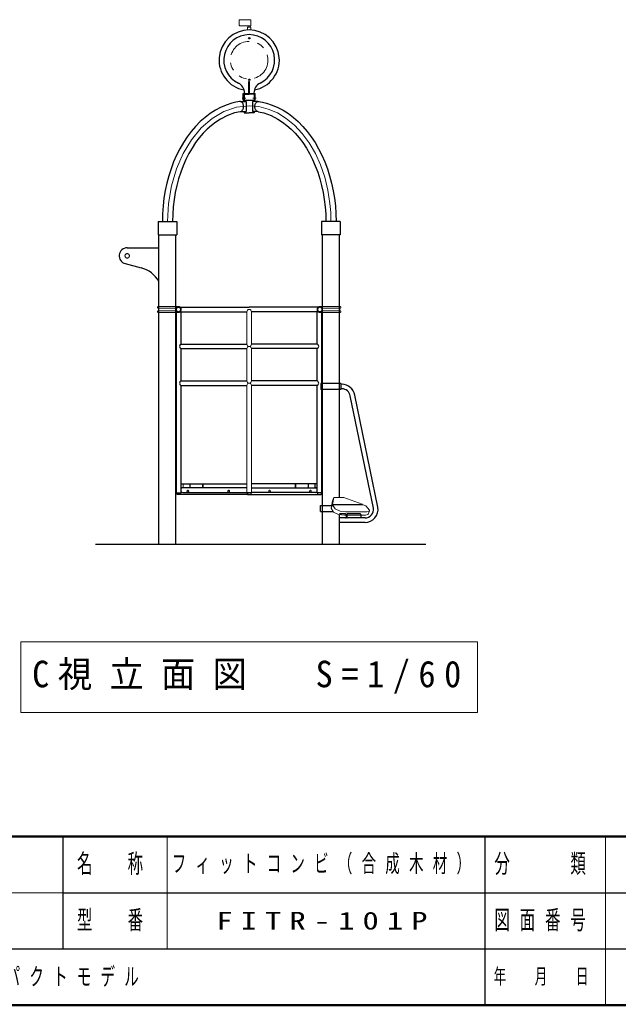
# Model space of a CAD drawing. Units: millimetres on the paper, with parts at other scales. Extents: x -365 to 0, y -26 to 257.
# Drawn here: x -187.8 to -113.4, y 0 to 122.5 of the extents above; entities that cross this region are included whole.
import ezdxf

# ---------------------------------------------------------------- set-up
doc = ezdxf.new("R2010")
doc.units = ezdxf.units.MM
for name, pattern in [('USER1', [4.5, 2.5, -2]), ('USER2', [6, 3, -1, 1, -1]), ('USER3', [8, 3, -1, 1, -1, 1, -1])]:
    doc.linetypes.add(name, pattern=pattern)
doc.layers.add('LY_1', color=7, linetype='Continuous', lineweight=13)
doc.styles.add('ＭＳ ゴシック', font='')
doc.styles.get('ＭＳ ゴシック').set_extended_font_data('MS Gothic')

msp = doc.modelspace()

# ---------------------------------------------------------------- linework, layer by layer
at = {"layer": 'LY_1'}
for p, q in [((-159.143, 122.521), (-160.483, 122.521)), ((-160.533, 121.821), (-160.533, 122.471)), ((-159.143, 121.771), (-160.483, 121.771)), ((-159.509, 121.239), (-159.509, 121.605)), ((-159.093, 121.605), (-159.509, 121.605)), ((-159.426, 121.605), (-159.426, 121.771)), ((-159.176, 121.605), (-159.176, 121.771)), ((-159.093, 121.821), (-159.093, 122.471)), ((-159.093, 121.239), (-159.093, 121.605)), ((-159.594, 86.215), (-159.594, 82.198)), ((-159.028, 86.215), (-159.028, 82.198)), ((-159.594, 77.615), (-159.594, 81.632)), ((-159.028, 77.615), (-159.028, 81.632)), ((-159.594, 77.048), (-159.594, 63.715)), ((-159.028, 77.048), (-159.028, 63.715)), ((-167.527, 64.332), (-167.527, 64.832)), ((-167.501, 64.332), (-167.501, 64.832)), ((-166.704, 64.332), (-166.704, 64.832)), ((-166.652, 64.332), (-166.652, 64.832)), ((-165.129, 64.332), (-165.129, 64.832)), ((-165.029, 64.332), (-165.029, 64.832)), ((-153.593, 64.332), (-153.593, 64.832)), ((-153.493, 64.332), (-153.493, 64.832)), ((-151.97, 64.332), (-151.97, 64.832)), ((-151.918, 64.332), (-151.918, 64.832)), ((-151.12, 64.332), (-151.12, 64.832)), ((-151.095, 64.332), (-151.095, 64.832)), ((-148.949, 62.728), (-149.116, 61.804)), ((-148.949, 62.728), (-148.772, 63.124)), ((-148.772, 63.124), (-148.927, 62.267)), ((-148.772, 63.124), (-147.548, 63.124)), ((-147.548, 63.124), (-145.239, 62.3)), ((-148.927, 62.226), (-149.112, 61.793)), ((-149.11, 61.834), (-148.927, 62.267)), ((-148.927, 62.267), (-145.244, 62.267)), ((-148.927, 62.226), (-145.113, 62.226)), ((-147.262, 61.351), (-144.669, 61.351)), ((-144.523, 61.065), (-144.338, 61.479)), ((-147.447, 60.936), (-144.854, 60.936)), ((-187.701, 45.182), (-187.701, 36.382)), ((-130.901, 45.182), (-187.701, 45.182)), ((-130.901, 36.382), (-130.901, 45.182)), ((-187.701, 36.382), (-130.901, 36.382)), ((-169.5, 21), (-169.5, 7)), ((-115, 21), (-115, 0)), ((-237.5, 14), (-182.5, 14))]:
    msp.add_line(p, q, dxfattribs=at)
at = {"layer": 'LY_1', "lineweight": 25}
for p, q in [((-159.338, 114.845), (-159.263, 114.845)), ((-159.338, 113.345), (-159.338, 114.845)), ((-159.263, 113.345), (-159.263, 114.845)), ((-160.043, 113.345), (-158.558, 113.345)), ((-160.043, 112.511), (-160.043, 113.345)), ((-159.937, 113.27), (-159.937, 112.353)), ((-159.937, 113.27), (-159.301, 113.27)), ((-159.884, 113.423), (-159.884, 113.345)), ((-158.665, 113.27), (-159.301, 113.27)), ((-158.718, 113.423), (-158.718, 113.345)), ((-158.665, 113.27), (-158.665, 112.353)), ((-158.558, 112.511), (-158.558, 113.345)), ((-160.387, 112.353), (-159.694, 112.353)), ((-160.043, 112.511), (-158.558, 112.511)), ((-159.694, 112.353), (-159.694, 111.103)), ((-158.907, 112.353), (-158.908, 111.103)), ((-158.215, 112.353), (-158.907, 112.353)), ((-160.341, 111.103), (-159.694, 111.103)), ((-159.937, 111.103), (-159.937, 110.936)), ((-159.937, 110.936), (-159.301, 110.936)), ((-158.665, 110.936), (-159.301, 110.936)), ((-158.261, 111.103), (-158.908, 111.103)), ((-158.665, 111.103), (-158.665, 110.936)), ((-170.633, 97.437), (-170.633, 95.77)), ((-170.633, 97.437), (-168.303, 97.437)), ((-168.303, 97.437), (-168.303, 95.77)), ((-150.3, 97.437), (-150.3, 95.77)), ((-147.97, 97.437), (-150.3, 97.437)), ((-147.97, 97.437), (-147.97, 95.77)), ((-170.633, 95.77), (-168.303, 95.77)), ((-170.536, 57.308), (-170.536, 95.77)), ((-168.419, 57.308), (-168.419, 95.77)), ((-147.97, 95.77), (-150.3, 95.77)), ((-150.203, 57.332), (-150.203, 95.77)), ((-148.086, 63.124), (-148.086, 95.77)), ((-174.478, 94.165), (-170.531, 94.165)), ((-174.737, 92.199), (-172.736, 91.663)), ((-168.344, 63.715), (-168.344, 86.266)), ((-168.144, 86.782), (-159.311, 86.782)), ((-168.144, 86.215), (-159.594, 86.215)), ((-167.777, 82.198), (-167.777, 86.215)), ((-150.478, 86.782), (-159.311, 86.782)), ((-150.478, 86.215), (-159.028, 86.215)), ((-150.845, 82.198), (-150.845, 86.215)), ((-150.278, 63.715), (-150.278, 86.266)), ((-167.777, 82.198), (-159.594, 82.198)), ((-150.845, 82.198), (-159.028, 82.198)), ((-167.777, 77.615), (-167.777, 81.632)), ((-167.777, 81.632), (-159.594, 81.632)), ((-150.845, 81.632), (-159.028, 81.632)), ((-150.845, 77.615), (-150.845, 81.632)), ((-167.774, 77.615), (-159.594, 77.615)), ((-150.848, 77.615), (-159.028, 77.615)), ((-150.394, 77.29), (-150.394, 76.54)), ((-147.894, 77.29), (-150.394, 77.29)), ((-147.894, 77.29), (-147.894, 76.54)), ((-147.739, 77.198), (-147.894, 77.198)), ((-167.777, 63.715), (-167.777, 77.048)), ((-167.774, 77.048), (-159.594, 77.048)), ((-150.848, 77.048), (-159.028, 77.048)), ((-150.845, 63.715), (-150.845, 77.048)), ((-147.894, 76.54), (-150.394, 76.54)), ((-147.739, 76.632), (-147.894, 76.632)), ((-143.859, 61.81), (-146.733, 75.76)), ((-143.301, 61.906), (-146.174, 75.856)), ((-168.344, 63.715), (-167.777, 63.715)), ((-167.777, 64.832), (-159.594, 64.832)), ((-159.594, 64.332), (-167.777, 64.332)), ((-167.569, 63.765), (-159.594, 63.765)), ((-159.028, 63.715), (-159.594, 63.715)), ((-150.845, 64.832), (-159.028, 64.832)), ((-159.028, 64.332), (-150.845, 64.332)), ((-151.053, 63.765), (-159.028, 63.765)), ((-150.278, 63.715), (-150.845, 63.715)), ((-167.86, 63.515), (-168.261, 63.515)), ((-159.311, 63.498), (-167.86, 63.498)), ((-159.512, 63.515), (-159.11, 63.515)), ((-159.311, 63.498), (-150.762, 63.498)), ((-150.762, 63.515), (-150.361, 63.515)), ((-150.417, 61.373), (-150.417, 62.123)), ((-150.417, 62.123), (-149.058, 62.123)), ((-150.417, 61.373), (-148.899, 61.373)), ((-147.308, 61.082), (-148.086, 61.082)), ((-148.086, 57.332), (-148.086, 60.983)), ((-144.894, 60.582), (-148.086, 60.582)), ((-147.258, 61.032), (-147.258, 60.632)), ((-147.174, 61.032), (-147.174, 60.632)), ((-145.474, 61.082), (-147.124, 61.082)), ((-145.424, 61.032), (-145.424, 60.632)), ((-144.894, 60.015), (-148.086, 60.015)), ((-178.42, 57.332), (-137.312, 57.332)), ((-182.5, 21), (-182.5, 7)), ((-130, 21), (-130, 0)), ((-182.5, 14), (-70, 14)), ((-237.5, 7), (0, 7))]:
    msp.add_line(p, q, dxfattribs=at)
at = {"layer": 'LY_1', "linetype": 'USER2'}
for p, q in [((-160.172, 112.761), (-159.74, 112.761)), ((-158.429, 112.761), (-158.862, 112.761))]:
    msp.add_line(p, q, dxfattribs=at)
at = {"layer": 'LY_1', "linetype": 'USER1'}
for p, q in [((-159.973, 112.511), (-159.973, 113.345)), ((-159.973, 113.27), (-158.628, 113.27)), ((-158.628, 112.511), (-158.628, 113.345))]:
    msp.add_line(p, q, dxfattribs=at)
at = {"layer": 'LY_1', "linetype": 'USER3'}
for p, q in [((-168.136, 86.873), (-170.611, 86.873)), ((-168.328, 86.657), (-170.611, 86.657)), ((-168.328, 86.34), (-170.611, 86.34)), ((-168.136, 86.123), (-170.611, 86.123)), ((-170.586, 86.657), (-170.586, 86.34)), ((-168.353, 86.66), (-168.353, 86.337)), ((-150.486, 86.873), (-148.011, 86.873)), ((-150.486, 86.123), (-148.011, 86.123)), ((-150.294, 86.657), (-148.011, 86.657)), ((-150.294, 86.34), (-148.011, 86.34)), ((-150.269, 86.66), (-150.269, 86.337)), ((-148.036, 86.657), (-148.036, 86.34))]:
    msp.add_line(p, q, dxfattribs=at)
at = {"layer": 'LY_1', "lineweight": 50}
for p, q in [((-365, 21), (0, 21)), ((-365, 0), (0, 0))]:
    msp.add_line(p, q, dxfattribs=at)
at = {"layer": 'LY_1', "lineweight": 25}
for points in [[(-160.476, 112.362), (-160.969, 112.271), (-161.457, 112.15), (-162.166, 111.916), (-162.853, 111.62), (-163.513, 111.269), (-164.172, 110.846), (-164.798, 110.372), (-165.386, 109.854), (-165.968, 109.263), (-166.509, 108.633), (-167.009, 107.971), (-167.493, 107.239), (-167.933, 106.479), (-168.329, 105.696), (-168.699, 104.855), (-169.024, 103.994), (-169.304, 103.118), (-169.548, 102.199), (-169.748, 101.269), (-169.902, 100.331), (-170.014, 99.37), (-170.081, 98.404), (-170.104, 97.437)], [(-160.442, 111.081), (-160.38, 111.091), (-160.32, 111.112), (-160.262, 111.145), (-160.208, 111.188), (-160.159, 111.242), (-160.116, 111.305), (-160.079, 111.376), (-160.049, 111.454), (-160.027, 111.537), (-160.013, 111.623), (-160.008, 111.711), (-160.011, 111.799), (-160.023, 111.886), (-160.043, 111.969), (-160.071, 112.048), (-160.107, 112.121), (-160.149, 112.186), (-160.196, 112.242), (-160.249, 112.288), (-160.306, 112.324), (-160.366, 112.348), (-160.427, 112.36), (-160.473, 112.361), (-160.519, 112.355)], [(-158.16, 111.081), (-158.22, 111.09), (-158.279, 111.111), (-158.336, 111.142), (-158.389, 111.184), (-158.438, 111.236), (-158.481, 111.297), (-158.518, 111.365), (-158.548, 111.44), (-158.571, 111.52), (-158.586, 111.604), (-158.593, 111.69), (-158.592, 111.776), (-158.583, 111.862), (-158.566, 111.945), (-158.541, 112.023), (-158.508, 112.097), (-158.469, 112.163), (-158.425, 112.221), (-158.375, 112.271), (-158.321, 112.31), (-158.263, 112.338), (-158.204, 112.355), (-158.143, 112.361), (-158.083, 112.355)], [(-158.126, 112.362), (-157.632, 112.271), (-157.145, 112.15), (-156.436, 111.916), (-155.749, 111.62), (-155.089, 111.269), (-154.43, 110.845), (-153.804, 110.371), (-153.216, 109.854), (-152.634, 109.263), (-152.093, 108.633), (-151.593, 107.97), (-151.109, 107.239), (-150.669, 106.479), (-150.273, 105.696), (-149.903, 104.854), (-149.578, 103.993), (-149.298, 103.117), (-149.054, 102.199), (-148.855, 101.268), (-148.7, 100.33), (-148.588, 99.369), (-148.521, 98.404), (-148.499, 97.437)], [(-160.441, 111.079), (-161.112, 110.926), (-162.015, 110.605), (-162.87, 110.172), (-163.448, 109.8), (-163.997, 109.384), (-164.513, 108.929), (-165.036, 108.398), (-165.522, 107.832), (-165.971, 107.236), (-166.414, 106.566), (-166.817, 105.87), (-167.179, 105.153), (-167.523, 104.372), (-167.824, 103.573), (-168.084, 102.76), (-168.312, 101.901), (-168.498, 101.031), (-168.643, 100.153), (-168.748, 99.251), (-168.811, 98.345), (-168.832, 97.437)], [(-158.161, 111.079), (-157.49, 110.926), (-156.587, 110.605), (-155.732, 110.171), (-155.154, 109.8), (-154.605, 109.384), (-154.089, 108.929), (-153.566, 108.398), (-153.08, 107.832), (-152.631, 107.236), (-152.188, 106.566), (-151.785, 105.87), (-151.423, 105.153), (-151.08, 104.372), (-150.779, 103.573), (-150.519, 102.76), (-150.29, 101.901), (-150.104, 101.03), (-149.96, 100.153), (-149.854, 99.251), (-149.791, 98.344), (-149.77, 97.437)]]:
    msp.add_lwpolyline(points, dxfattribs=at)
at = {"layer": 'LY_1', "linetype": 'USER2'}
for points in [[(-159.301, 111.815), (-160.891, 111.638), (-162.443, 111.111), (-163.917, 110.248), (-165.277, 109.069), (-166.49, 107.604), (-167.526, 105.888), (-168.36, 103.964), (-168.97, 101.88), (-169.343, 99.686), (-169.468, 97.437)], [(-159.301, 111.815), (-158.106, 111.715), (-156.928, 111.417), (-155.782, 110.926), (-154.685, 110.247), (-153.653, 109.391), (-152.698, 108.37), (-151.835, 107.196), (-151.076, 105.888), (-150.431, 104.462), (-149.908, 102.939), (-149.516, 101.339), (-149.26, 99.686), (-149.166, 98.565), (-149.135, 97.437)]]:
    msp.add_lwpolyline(points, dxfattribs=at)
at = {"layer": 'LY_1'}
for points in [[(-149.112, 61.811), (-148.807, 61.295), (-148.18, 61.005), (-147.447, 60.936)], [(-148.927, 62.226), (-148.622, 61.71), (-147.995, 61.42), (-147.262, 61.351)], [(-144.669, 61.351), (-144.379, 61.417), (-144.319, 61.537), (-144.797, 62.074), (-145.113, 62.226)], [(-144.854, 60.936), (-144.564, 61.002), (-144.523, 61.065)]]:
    msp.add_lwpolyline(points, dxfattribs=at)
at = {"layer": 'LY_1', "lineweight": 25}
for centre in [(-159.301, 120.22), (-159.301, 115.053)]:
    msp.add_circle(centre, 0.0833, dxfattribs=at)
at = {"layer": 'LY_1', "linetype": 'USER3'}
msp.add_circle((-159.301, 117.495), 2.333, dxfattribs=at)
at = {"layer": 'LY_1', "linetype": 'USER1'}
for centre, radius in [((-174.478, 93.165), 0.278), ((-166.936, 63.915), 0.108), ((-161.853, 63.915), 0.108), ((-156.769, 63.915), 0.108), ((-151.686, 63.915), 0.108)]:
    msp.add_circle(centre, radius, dxfattribs=at)
at = {"layer": 'LY_1'}
for centre, radius, start, end in [((-160.483, 122.471), 0.05, 90, 180), ((-159.143, 122.471), 0.05, 0, 90), ((-160.483, 121.821), 0.05, 180, 270), ((-159.143, 121.821), 0.05, 270, 0), ((-159.311, 86.215), 0.283, 0, 180), ((-159.311, 82.198), 0.283, 180, 0), ((-159.311, 81.632), 0.283, 0, 180), ((-159.311, 77.615), 0.283, 180, 0), ((-159.311, 77.048), 0.283, 0, 180), ((-145.244, 62.284), 0.0167, 270, 70.36048)]:
    msp.add_arc(centre, radius, start, end, dxfattribs=at)
at = {"layer": 'LY_1', "lineweight": 25}
for centre, radius, start, end in [((-159.301, 117.495), 3.75, 279.78751, 260.21362), ((-159.301, 117.495), 3.167, 295.20985, 244.79128), ((-161.218, 113.423), 1.333, 0, 64.79128), ((-157.384, 113.423), 1.333, 115.20985, 180), ((-174.478, 93.165), 1, 90, 255), ((-173.685, 88.121), 3.667, 30.61685, 75), ((-168.136, 86.498), 0.283, 90, 270), ((-150.486, 86.498), 0.283, 270, 90), ((-167.658, 81.915), 0.307, 112.71283, 247.28717), ((-150.963, 81.915), 0.307, 292.71283, 67.28717), ((-167.658, 77.332), 0.307, 112.71283, 247.28717), ((-150.963, 77.332), 0.307, 292.71283, 67.28717), ((-147.767, 75.582), 1.617, 9.78241, 90), ((-147.767, 75.582), 1.05, 9.78241, 90), ((-168.06, 63.715), 0.283, 180, 224.90062), ((-168.06, 63.715), 0.283, 315.09938, 0), ((-167.569, 64.048), 0.283, 90, 137.23384), ((-167.569, 64.048), 0.283, 222.76616, 270), ((-159.311, 63.715), 0.283, 180, 224.90062), ((-159.311, 63.715), 0.283, 315.09938, 0), ((-151.053, 64.048), 0.283, 42.76616, 90), ((-151.053, 64.048), 0.283, 270, 317.23384), ((-150.562, 63.715), 0.283, 180, 224.90062), ((-150.562, 63.715), 0.283, 315.09938, 0), ((-144.894, 61.632), 1.617, 270, 9.78241), ((-144.894, 61.632), 1.05, 270, 9.78241), ((-147.308, 61.032), 0.05, 0, 90), ((-147.308, 60.632), 0.05, 270, 0), ((-147.124, 61.032), 0.05, 90, 180), ((-147.124, 60.632), 0.05, 180, 270), ((-145.474, 61.032), 0.05, 0, 90), ((-145.474, 60.632), 0.05, 270, 0)]:
    msp.add_arc(centre, radius, start, end, dxfattribs=at)
at = {"layer": 'LY_1', "linetype": 'USER3'}
for centre, radius, start, end in [((-170.611, 86.765), 0.108, 90, 270), ((-170.611, 86.232), 0.108, 90, 270), ((-168.328, 86.765), 0.108, 270, 90), ((-168.328, 86.232), 0.108, 270, 90), ((-168.136, 86.498), 0.375, 270, 90), ((-150.486, 86.498), 0.375, 90, 270), ((-150.294, 86.765), 0.108, 90, 270), ((-150.294, 86.232), 0.108, 90, 270), ((-148.011, 86.765), 0.108, 270, 90), ((-148.011, 86.232), 0.108, 270, 90)]:
    msp.add_arc(centre, radius, start, end, dxfattribs=at)
at = {"layer": 'LY_1', "linetype": 'USER1'}
for centre, start, end in [((-168.136, 86.498), 270, 90), ((-150.486, 86.498), 90, 270)]:
    msp.add_arc(centre, 0.283, start, end, dxfattribs=at)

# ---------------------------------------------------------------- texts
at = {"layer": 'LY_1', "style": 'ＭＳ ゴシック'}
for s, insert, char_height, attachment_point in [('\\T1.5;\\W0.95;C視立面図\u3000S=1/60', (-186.301, 40.782), 3.299, 4), ('\\T1.64;\\W0.6;名\u3000称', (-176, 17.5), 2.346, 5), ('\\T1.64;\\W0.6;フィットコンビ（合成木材）', (-149.75, 17.5), 2.199, 5), ('\\T1.64;\\W0.6;分\u3000\u3000類', (-122.5, 17.5), 2.346, 5), ('\\T1.64;\\W0.6;型\u3000番', (-176, 10.5), 2.346, 5), ('\\T1.5;\\W1.35;FITR-101P', (-149.75, 10.5), 2.199, 5), ('\\T1.64;\\W0.6;図面番号', (-122.5, 10.5), 2.346, 5), ('\\T1.64;\\W0.6;コンパクトモデル', (-195.5, 3.5), 2.199, 4), ('\\T1.64;\\W0.6;年\u3000月\u3000日', (-122.5, 3.5), 1.906, 5)]:
    msp.add_mtext(s, dxfattribs=dict(at, insert=insert, char_height=char_height, attachment_point=attachment_point))

doc.saveas('drawing.dxf')
